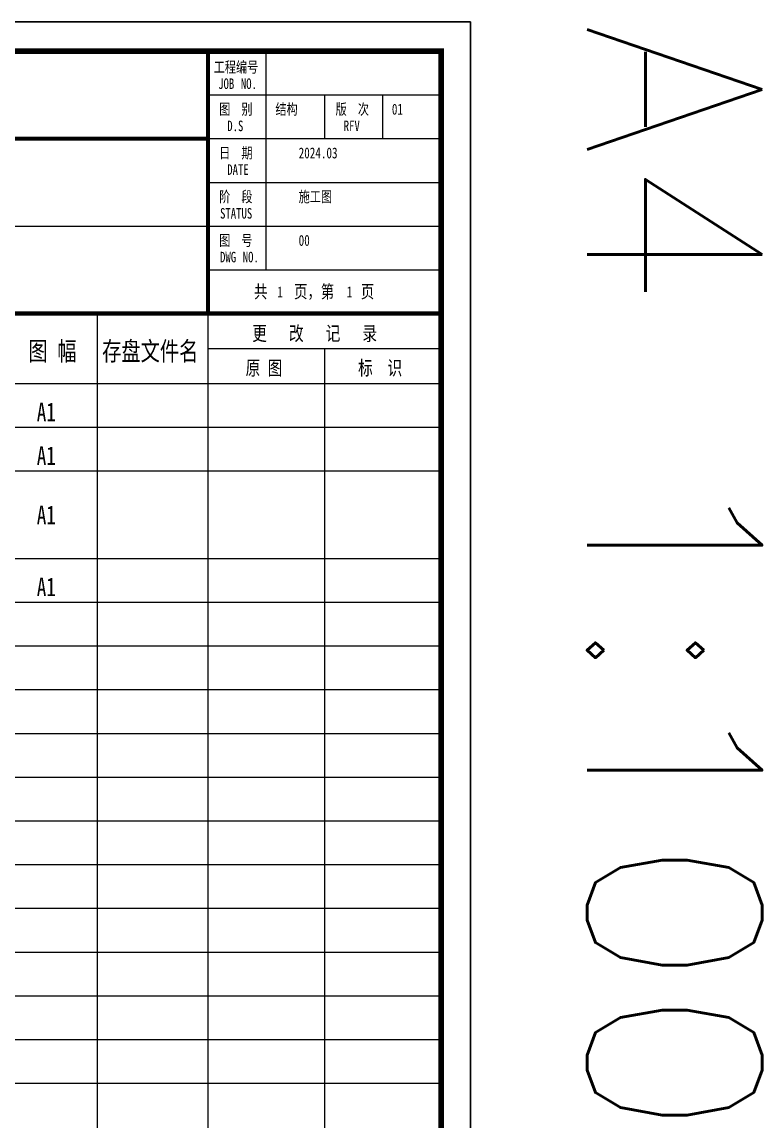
# Model space of a CAD drawing. Extents: x 498328 to 716449, y -893371 to -467753.
# Drawn here: x 540212 to 552901, y -526502 to -507654 of the extents above; entities that cross this region are included whole.
import ezdxf

# ---------------------------------------------------------------- set-up
doc = ezdxf.new("R2010")
doc.units = 0
doc.header["$LTSCALE"] = 1000
doc.layers.add('PUB_TEXT', color=7, linetype='CONTINUOUS')
doc.layers.add('通用-图框C-SHET', color=141, linetype='CONTINUOUS')
doc.layers.add('yichutu', color=7, linetype='CONTINUOUS', true_color=0xffffff, plot=False)
doc.styles.add('HZTXT', font='txt.shx', dxfattribs={"bigfont": 'HZTXT'})
doc.styles.add('黑体', font='simhei.ttf', dxfattribs={"width": 0.8})

# ---------------------------------------------------------------- blocks, each defined once
blk = doc.blocks.new('yct-297-210-29700-21000-100-4000.0')
at = {"layer": 'yichutu', "color": 7, "true_color": 0xffffff}
blk.add_lwpolyline([(0, 0), (0, 21000), (29700, 21000), (29700, 0)], close=True, dxfattribs=at)
at = {"layer": 'yichutu', "color": 7, "true_color": 0xffffff, "style": 'HZTXT'}
blk.add_text('A4 1:100', height=3000, dxfattribs=at).set_placement((0, 23000))

msp = doc.modelspace()

# ---------------------------------------------------------------- linework, layer by layer
at = {"layer": '通用-图框C-SHET'}
for p, q in [((544400.9, -511903.7), (544400.9, -508153.7)), ((543400.9, -508903.7), (547400.9, -508903.7)), ((545400.9, -508903.7), (545400.9, -509653.7)), ((546400.9, -509653.7), (546400.9, -508903.7)), ((543400.9, -509653.7), (547400.9, -509653.7)), ((543400.9, -510403.7), (547400.9, -510403.7)), ((533900.9, -511153.7), (547400.9, -511153.7)), ((543400.9, -511903.7), (547400.9, -511903.7)), ((529400.9, -513853.7), (547400.9, -513853.7))]:
    msp.add_line(p, q, dxfattribs=at)
at = {"layer": '通用-图框C-SHET', "ltscale": 5}
msp.add_line((543400.9, -513253.7), (547400.9, -513253.7), dxfattribs=at)
at = {"layer": '通用-图框C-SHET'}
msp.add_lwpolyline([(526900.9, -537353.7), (547900.9, -537353.7), (547900.9, -507653.7), (526900.9, -507653.7)], close=True, dxfattribs=at)
at = {"layer": '通用-图框C-SHET', "const_width": 100}
msp.add_lwpolyline([(529400.9, -508153.7), (547400.9, -508153.7), (547400.9, -536853.7), (529400.9, -536853.7)], close=True, dxfattribs=at)
at = {"layer": '通用-图框C-SHET', "const_width": 70}
for points in [[(543400.9, -512653.7), (543400.9, -508153.7)], [(533900.9, -509653.7), (543400.9, -509653.7)], [(529400.9, -512653.7), (547400.9, -512653.7)]]:
    msp.add_lwpolyline(points, dxfattribs=at)
at = {"layer": '通用-图框C-SHET', "ltscale": 5}
for points in [[(541500.9, -512653.7), (541500.9, -532603.7)], [(543400.9, -512653.7), (543400.9, -532603.7)], [(545400.9, -513253.7), (545400.9, -532603.7)]]:
    msp.add_lwpolyline(points, dxfattribs=at)
at = {"layer": '通用-图框C-SHET'}
for points in [[(529400.9, -514603.7), (547400.9, -514603.7)], [(529400.9, -515353.7), (547400.9, -515353.7)], [(529400.9, -516853.7), (547400.9, -516853.7)], [(529400.9, -517603.7), (547400.9, -517603.7)], [(529400.9, -518353.7), (547400.9, -518353.7)], [(529400.9, -519103.7), (547400.9, -519103.7)], [(529400.9, -519853.7), (547400.9, -519853.7)], [(529400.9, -520603.7), (547400.9, -520603.7)], [(529400.9, -521353.7), (547400.9, -521353.7)], [(529400.9, -522103.7), (547400.9, -522103.7)], [(529400.9, -522853.7), (547400.9, -522853.7)], [(529400.9, -523603.7), (547400.9, -523603.7)], [(529400.9, -524353.7), (547400.9, -524353.7)], [(529400.9, -525103.7), (547400.9, -525103.7)], [(529400.9, -525853.7), (547400.9, -525853.7)]]:
    msp.add_lwpolyline(points, dxfattribs=at)

# ---------------------------------------------------------------- block references
at = {"layer": 'yichutu', "rotation": 270}
msp.add_blockref('yct-297-210-29700-21000-100-4000.0', (526900.9, -507653.7), dxfattribs=at)

# ---------------------------------------------------------------- texts
at = {"layer": 'PUB_TEXT', "style": '黑体', "width": 0.75}
for p in [(540466.1, -514500.6), (540466.1, -515250.6), (540466.1, -516266.1), (540466.1, -517500.6)]:
    msp.add_text('A1', height=320, dxfattribs=at).set_placement(p)
at = {"layer": '通用-图框C-SHET', "style": '黑体', "width": 0.75}
for s, height, p in [('工程编号', 186.71, (543499.7, -508519.9)), ('JOB', 180.25, (543576.5, -508802.3)), ('NO.', 180.25, (543965.4, -508802.3)), ('图  别', 186.71, (543592.7, -509242.8)), ('版  次', 186.71, (545589.6, -509242.8)), ('D.S', 180.25, (543732, -509525.3)), ('RFV', 180.25, (545728.9, -509525.3)), ('日  期', 186.71, (543592.7, -509992.8)), ('DATE', 180.25, (543732, -510275.3)), ('阶  段', 186.71, (543592.7, -510742.8)), ('STATUS', 180.25, (543608.3, -511025.3)), ('图  号', 186.71, (543592.7, -511492.8)), ('DWG', 180.25, (543608.3, -511775.3)), ('NO.', 180.25, (543997.2, -511775.3)), ('共    页，第    页', 224.055, (544191.6, -512388.6)), ('更   改   记   录', 246.46, (544160.4, -513117.1)), ('图 幅', 322.64, (540322.8, -513459.3)), ('存盘文件名', 322.64, (541586.5, -513459.3)), ('原 图', 246.46, (544046.3, -513710)), ('标  识', 246.46, (545975.4, -513710))]:
    msp.add_text(s, height=height, dxfattribs=at).set_placement(p)
at = {"layer": '通用-图框C-SHET', "color": 6, "style": '黑体', "width": 0.75}
for s, height, p in [('结构', 186.71, (544557.6, -509242.8)), ('01', 186.71, (546554.5, -509242.8)), ('2024.03', 186.71, (544956.2, -509992.8)), ('施工图', 186.71, (544956.2, -510742.8)), ('00', 186.71, (544956.2, -511492.8)), ('1', 186.7, (544590.8, -512377.1)), ('1', 186.7, (545780.4, -512377.1))]:
    msp.add_text(s, height=height, dxfattribs=at).set_placement(p)

doc.saveas('drawing.dxf')
